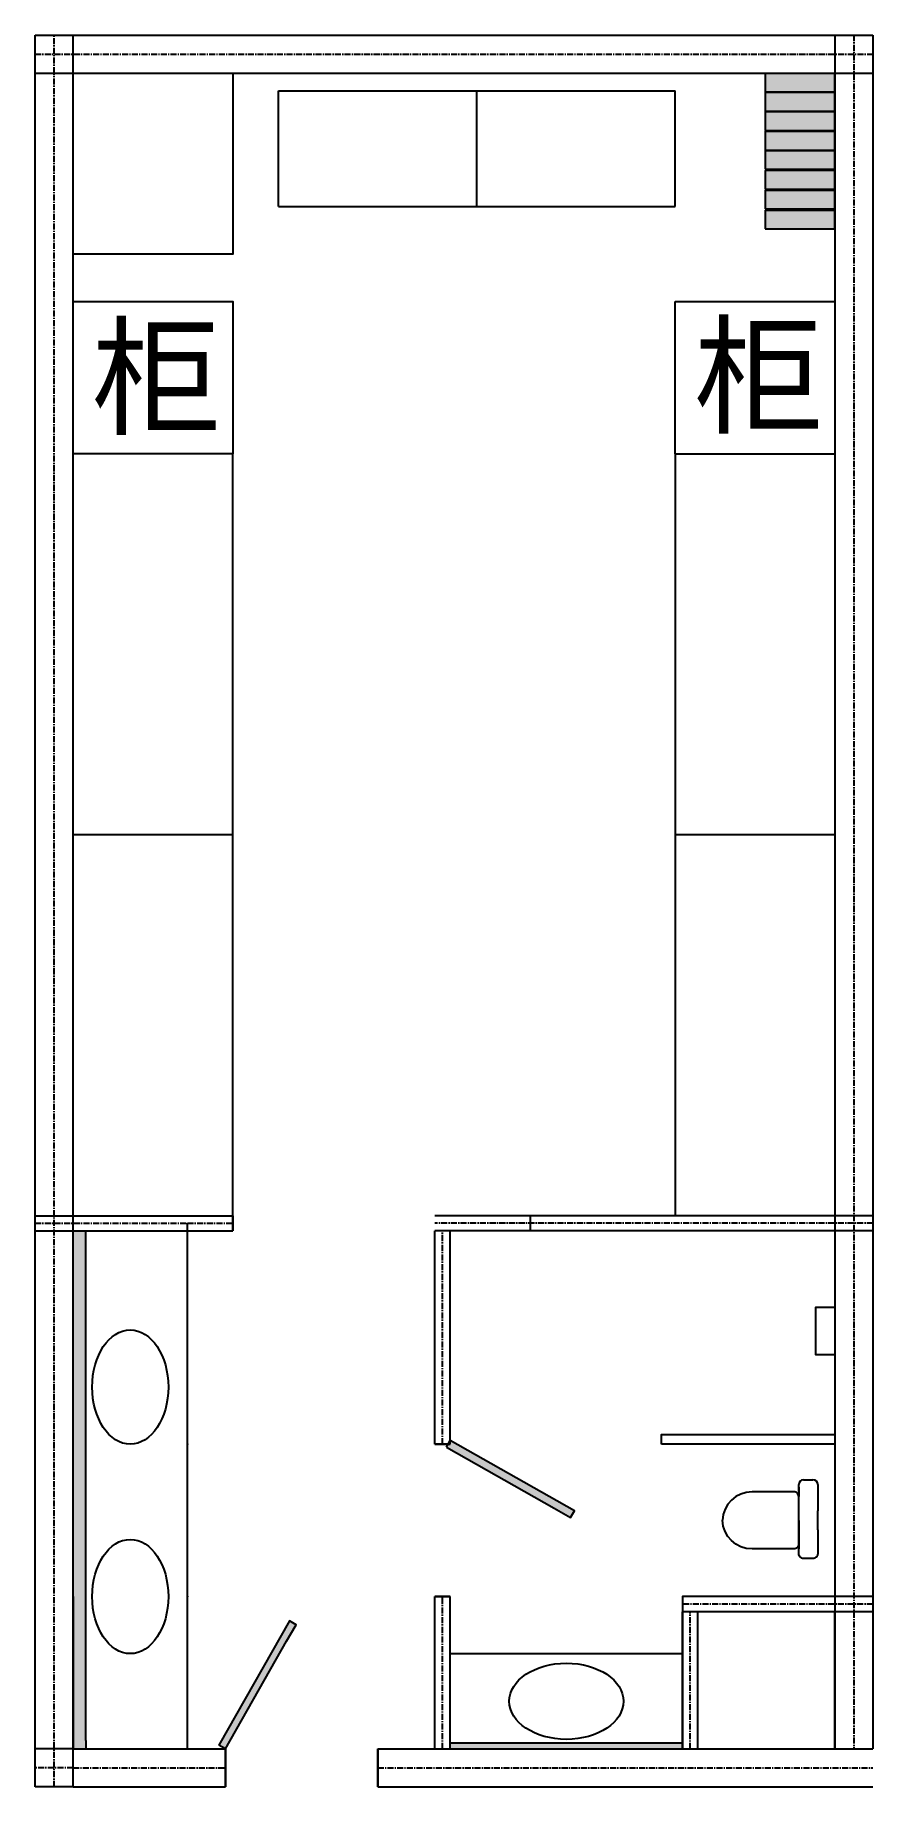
# Model space of a CAD drawing. Header units: millimetres. Extents: x 17977 to 22377, y 14575 to 23775.
import ezdxf

# ---------------------------------------------------------------- set-up
doc = ezdxf.new("R2010")
doc.units = ezdxf.units.MM
doc.linetypes.add('CENTER', pattern=[50.8, 31.75, -6.35, 6.35, -6.35])
doc.layers.add('剖面线', color=34, linetype='Continuous')
doc.layers.add('可见的轮廓线', color=3, linetype='Continuous', lineweight=30)
doc.styles.get("Standard").update_dxf_attribs({"font": 'arial.ttf'})

msp = doc.modelspace()

# ---------------------------------------------------------------- hatches: boundary and pattern name
at = {"true_color": 0x136734}
h = msp.add_hatch(color=116, dxfattribs=at)
h.dxf.hatch_style = 1
h.paths.add_polyline_path([(22177, 23573.4), (21811.7, 23573.4), (21811.7, 23476.4), (22177, 23476.5)])
h = msp.add_hatch(color=116, dxfattribs=at)
h.dxf.hatch_style = 1
h.paths.add_polyline_path([(22177, 23473.2), (21811.7, 23473.1), (21811.7, 23376.2), (22177, 23376.2)])
h = msp.add_hatch(color=116, dxfattribs=at)
h.dxf.hatch_style = 1
h.paths.add_polyline_path([(22177, 23371.2), (21811.7, 23371.2), (21811.7, 23274.2), (22177, 23274.2)])
h = msp.add_hatch(color=116, dxfattribs=at)
h.dxf.hatch_style = 1
h.paths.add_polyline_path([(22177, 23267.9), (21811.7, 23267.9), (21811.7, 23170.9), (22177, 23171)])
h = msp.add_hatch(color=116, dxfattribs=at)
h.dxf.hatch_style = 1
h.paths.add_polyline_path([(22177, 23167.7), (21811.7, 23167.7), (21811.7, 23070.7), (22177, 23070.7)])
h = msp.add_hatch(color=116, dxfattribs=at)
h.dxf.hatch_style = 1
h.paths.add_polyline_path([(22177, 23063.1), (21811.7, 23063), (21811.7, 22966.1), (22177, 22966.1)])
h = msp.add_hatch(color=116, dxfattribs=at)
h.dxf.hatch_style = 1
h.paths.add_polyline_path([(22177, 22959.3), (21811.7, 22959.2), (21811.7, 22862.3), (22177, 22862.3)])
h = msp.add_hatch(color=116, dxfattribs=at)
h.dxf.hatch_style = 1
h.paths.add_polyline_path([(22177, 22854.3), (21811.7, 22854.3), (21811.7, 22757.3), (22177, 22757.3)])
at = {"layer": '剖面线', "true_color": 0x5e67af}
h = msp.add_hatch(color=165, dxfattribs=at)
h.dxf.hatch_style = 1
h.paths.add_polyline_path([(18244.3, 17495.3), (18177.3, 17495.3), (18177.3, 14775.3), (18244.3, 14775.3), (18244.3, 14818.9)])
at = {"layer": '剖面线'}
h = msp.add_hatch(color=256, dxfattribs=at)
h.dxf.hatch_style = 1
h.paths.add_polyline_path([(20702.6, 16039.4), (20789.5, 15990), (20809.8, 16024.5), (20157.3, 16395.2), (20137.4, 16360.4)])
h = msp.add_hatch(color=256, dxfattribs=at)
h.dxf.hatch_style = 1
h.paths.add_polyline_path([(19298.3, 15340.5), (19347.7, 15427.4), (19313.2, 15447.7), (18942.6, 14795.2), (18977.3, 14775.3)])
h = msp.add_hatch(color=4, dxfattribs=at)
h.dxf.hatch_style = 1
h.paths.add_polyline_path([(21377.3, 14806.4), (20157.3, 14806.4), (20157.3, 14775.3), (21377.3, 14775.3)])
at = {"layer": '剖面线', "true_color": 0x9898cc}
h = msp.add_hatch(color=253, dxfattribs=at)
h.dxf.hatch_style = 1
h.paths.add_polyline_path([(21377.3, 14806.4), (20157.3, 14806.4), (20157.3, 14775.3), (21377.3, 14775.3)])

# ---------------------------------------------------------------- linework, layer by layer
at = {"color": 3, "linetype": 'Continuous'}
for p, q in [((17977.3, 23575.3), (17977.3, 23775.3)), ((17977.3, 23775.3), (22377.3, 23775.3)), ((18177.3, 23575.3), (18177.3, 23775.3)), ((22177.3, 23775.3), (22177.3, 14775.3)), ((22377.3, 23775.3), (22377.3, 14775.3)), ((17977.3, 14575.3), (17977.3, 23575.3)), ((17977.3, 23575.3), (22377.3, 23575.3)), ((18177.3, 14575.3), (18177.3, 23575.3)), ((17977.3, 17575.3), (18777.3, 17575.3)), ((18777.3, 17575.3), (19015.9, 17575.3)), ((22377.3, 17575.3), (20077.3, 17575.3)), ((17977.3, 17495.3), (18777.3, 17495.3)), ((18777.3, 17495.3), (19015.9, 17495.3)), ((22377.3, 17495.3), (20077.3, 17495.3)), ((20077.3, 16375.3), (20077.3, 17495.3)), ((20157.3, 16375.3), (20157.3, 17495.3)), ((20077.3, 14775.3), (20077.3, 15575.3)), ((20157.3, 14775.3), (20157.3, 15575.3)), ((22377.3, 15575.3), (21377.3, 15575.3)), ((22377.3, 15495.3), (21377.3, 15495.3)), ((21377.3, 14775.3), (21377.3, 15495.3)), ((21457.3, 14775.3), (21457.3, 15495.3)), ((18177.3, 14775.3), (17977.3, 14775.3)), ((18177.3, 14775.3), (18977.3, 14775.3)), ((19777.3, 14775.3), (22377.3, 14775.3)), ((18177.3, 14575.3), (17977.3, 14575.3)), ((18177.3, 14575.3), (18977.3, 14575.3)), ((19777.3, 14575.3), (22377.3, 14575.3))]:
    msp.add_line(p, q, dxfattribs=at)
at = {"color": 1, "linetype": 'CENTER'}
for p, q in [((18077.3, 23575.3), (18077.3, 23775.3)), ((22277.3, 23775.3), (22277.3, 14775.3)), ((17977.3, 23675.3), (22377.3, 23675.3)), ((18077.3, 14575.3), (18077.3, 23575.3)), ((17977.3, 17535.3), (18777.3, 17535.3)), ((18777.3, 17535.3), (19015.9, 17535.3)), ((22377.3, 17535.3), (20077.3, 17535.3)), ((20117.3, 16375.3), (20117.3, 17495.3)), ((20117.3, 14775.3), (20117.3, 15575.3)), ((22377.3, 15535.3), (21377.3, 15535.3)), ((21417.3, 14775.3), (21417.3, 15495.3)), ((18177.3, 14675.3), (17977.3, 14675.3)), ((18177.3, 14675.3), (18977.3, 14675.3)), ((19777.3, 14675.3), (22377.3, 14675.3))]:
    msp.add_line(p, q, dxfattribs=at)
for p, q in [((21987.3, 16112.8), (21987.3, 16162.8)), ((22012.3, 16187.8), (22062.3, 16187.8)), ((22087.3, 16162.8), (22087.3, 16025.3))]:
    msp.add_line(p, q)
for points in [[(18177.3, 17575.3), (18177.3, 23575.3), (18977.3, 23575.3)], [(18977.3, 23575.3), (19777.3, 23575.3)], [(19777.3, 23575.3), (20577.3, 23575.3)], [(20577.3, 23575.3), (21377.3, 23575.3)], [(21377.3, 23575.3), (21377.3, 23575.3), (22177.3, 23575.3), (22177.3, 17575.3)], [(20577.3, 17575.3), (20577.3, 17495.3)], [(18177.3, 15575.3), (18177.3, 17495.3)], [(22177.3, 17495.3), (22177.3, 15575.3)], [(22177.3, 16845.3), (22077.3, 16845.3), (22077.3, 17095.3), (22177.3, 17095.3)], [(20137.4, 16360.4), (20157.3, 16395.2)], [(20702.6, 16039.4), (20789.5, 15990), (20809.8, 16024.5), (20157.3, 16395.2)], [(21267.3, 16375.3), (21267.3, 16425.3), (22177.3, 16425.3)], [(20137.4, 16360.4), (20702.6, 16039.4)], [(22177.3, 16375.3), (21267.3, 16375.3)], [(21987.3, 16150.3), (21987.3, 16125.3)], [(21987.3, 16125.3), (21987.3, 16100.3)], [(21987.3, 15850.3), (21987.3, 16100.3)], [(22087.3, 15925.3), (22087.3, 16025.3)], [(18177.3, 15575.3), (18177.3, 14775.3)], [(22177.3, 15575.3), (21377.3, 15575.3), (21377.3, 14775.3)], [(21457.3, 14775.3), (22177.3, 14775.3), (22177.3, 15495.3)], [(19298.3, 15340.5), (19347.7, 15427.4), (19313.2, 15447.7), (18942.6, 14795.2)], [(18977.3, 14775.3), (19298.3, 15340.5)], [(18177.3, 14775.3), (18977.3, 14775.3)], [(18977.3, 14775.3), (18942.6, 14795.2)], [(19777.3, 14775.3), (20577.3, 14775.3)], [(20577.3, 14775.3), (21377.3, 14775.3)]]:
    msp.add_lwpolyline(points)
at = {"color": 242}
msp.add_lwpolyline([(19015.9, 23575.3), (19015.9, 22625.3), (18177.3, 22625.3)], dxfattribs=at)
at = {"color": 67, "true_color": 0x727430}
for points in [[(21811.7, 23476.4), (22177, 23476.5), (22177, 23573.4), (21811.7, 23573.4)], [(21811.7, 23376.2), (22177, 23376.2), (22177, 23473.2), (21811.7, 23473.1)], [(21811.7, 23274.2), (22177, 23274.2), (22177, 23371.2), (21811.7, 23371.2)], [(21811.7, 23170.9), (22177, 23171), (22177, 23267.9), (21811.7, 23267.9)], [(21811.7, 23070.7), (22177, 23070.7), (22177, 23167.7), (21811.7, 23167.7)], [(21811.7, 22966.1), (22177, 22966.1), (22177, 23063.1), (21811.7, 23063)], [(21811.7, 22862.3), (22177, 22862.3), (22177, 22959.3), (21811.7, 22959.2)], [(21811.7, 22757.3), (22177, 22757.3), (22177, 22854.3), (21811.7, 22854.3)]]:
    msp.add_lwpolyline(points, close=True, dxfattribs=at)
at = {"color": 4}
for points in [[(19255.3, 22875.3), (19255.3, 23483)], [(19255.3, 23483), (20297.3, 23483), (21339.3, 23483)], [(20297.3, 22875.3), (20297.3, 23483)], [(21339.3, 22875.3), (21339.3, 23483)], [(19255.3, 22875.3), (21339.3, 22875.3)]]:
    msp.add_lwpolyline(points, dxfattribs=at)
at = {"color": 203}
for points in [[(18177.3, 22375.3), (19015.9, 22375.3), (19015.9, 21575.3)], [(21339.3, 22375.3), (22177.3, 22375.3)], [(21339.3, 21575.3), (21339.3, 22375.3)]]:
    msp.add_lwpolyline(points, dxfattribs=at)
at = {"color": 2}
for points in [[(19015.9, 21575.3), (18177.3, 21575.3)], [(19015.9, 17575.3), (19015.9, 21575.3)], [(21339.3, 21575.3), (21339.3, 17575.3)], [(21339.3, 21575.3), (22177.3, 21575.3)], [(19015.9, 19575.3), (18177.3, 19575.3)], [(19015.9, 19575.3), (18177.3, 19575.3)], [(22177.3, 19575.3), (21339.3, 19575.3)]]:
    msp.add_lwpolyline(points, dxfattribs=at)
for points in [[(21987.3, 16100.3), (21987.3, 16100.3, 0.414214), (21962.3, 16125.3), (21742.3, 16125.3, 0.403924), (21587.4, 15975.7, 0.403924)], [(21987.3, 15975.3), (21987.3, 15850.3, -0.414214), (21962.3, 15825.3), (21742.3, 15825.3, -0.405666), (21587.4, 15975.7, -0.405666)], [(22087.3, 15925.3), (22087.3, 15800.3, -0.414214), (22062.3, 15775.3), (22012.3, 15775.3, -0.414214), (21987.3, 15800.3), (21987.3, 15825.3)]]:
    msp.add_lwpolyline(points, format="xyb")
msp.add_lwpolyline([(21987.3, 15850.3), (21987.3, 15825.3)], close=True)
for centre, start, end in [((22012.3, 16162.8), 90, 180), ((22062.3, 16162.8), 0, 90)]:
    msp.add_arc(centre, 25, start, end)
at = {"layer": '剖面线', "color": 4}
for p, q in [((18244.3, 14818.9), (18244.3, 17495.3)), ((20157.3, 14775.3), (20157.3, 14806.4)), ((20157.3, 14806.4), (21377.3, 14806.4))]:
    msp.add_line(p, q, dxfattribs=at)
at = {"layer": '剖面线'}
for points in [[(18777.3, 14775.3), (18777.3, 17535.3)], [(20157.3, 15275.3), (21377.3, 15275.3)]]:
    msp.add_lwpolyline(points, dxfattribs=at)
at = {"layer": '剖面线', "color": 4}
msp.add_lwpolyline([(18244.3, 14818.9), (18244.3, 14775.3)], dxfattribs=at)
for centre, major_axis in [((18477.3, 16675.3), (0, 300)), ((18477.3, 15575.3), (0, 300)), ((20767.3, 15025.3), (-300, 0))]:
    msp.add_ellipse(centre, major_axis=major_axis, ratio=0.666667, dxfattribs=at)
at = {"layer": '剖面线'}
for p in [(18777.3, 16375.3), (18777.3, 15575.3)]:
    msp.add_point(p, dxfattribs=at)
at = {"layer": '可见的轮廓线'}
for points in [[(19015.9, 17575.3), (19015.9, 17535.3)], [(19015.9, 17495.3), (19015.9, 17535.3)], [(20077.3, 16375.3), (20157.3, 16375.3)], [(20077.3, 15575.3), (20157.3, 15575.3)], [(18977.3, 14775.3), (18977.3, 14575.3)], [(19777.3, 14775.3), (19777.3, 14575.3)]]:
    msp.add_lwpolyline(points, dxfattribs=at)

# ---------------------------------------------------------------- texts
at = {"layer": '剖面线', "color": 0}
for p in [(18275.5, 21728.9), (21438.2, 21735.2)]:
    msp.add_text('柜', height=500.4, dxfattribs=at).set_placement(p)

doc.saveas('drawing.dxf')
